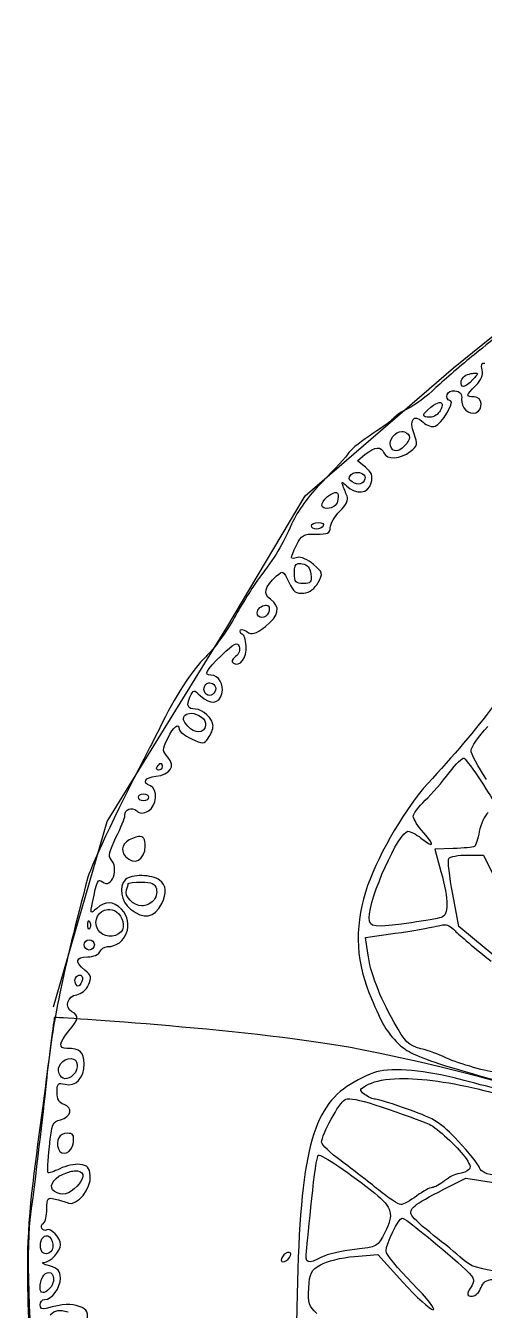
# Model space of a CAD drawing. Extents: x 2.7 to 60.3, y 1.1 to 57.9.
# Drawn here: x 2.69 to 12.94, y 29.24 to 57.93 of the extents above; entities that cross this region are included whole.
import ezdxf

# ---------------------------------------------------------------- set-up
doc = ezdxf.new("R2010")
doc.units = 0
doc.layers.get('0').update_dxf_attribs({"linetype": 'CONTINUOUS'})

msp = doc.modelspace()

# ---------------------------------------------------------------- linework, layer by layer
at = {"color": 3}
msp.add_lwpolyline([(3.318099, 36.016105), (4.514887, 40.158831), (7.184645, 44.485679), (8.933796, 47.431618), (12.247977, 50.285496), (15.562159, 52.955254), (20.717553, 55.717072), (25.412643, 57.190041), (30.107735, 57.926526), (35.723429, 57.650344), (41.799428, 56.177375), (47.415125, 53.415557), (50.913428, 50.469618), (55.332336, 45.406285), (57.633853, 41.171497), (58.738581, 39.054103), (59.843306, 34.819316), (60.211549, 31.044831), (60.30361, 27.36241), (59.843306, 23.403803), (59.198883, 21.930831)], dxfattribs=at)
at = {"color": 7}
for points in [[(12.744648, 50.169189), (12.744648, 50.169189)], [(11.931606, 49.510487), (11.931606, 49.510487)], [(11.094861, 48.864463), (11.094861, 48.864463)], [(10.282921, 48.066303), (10.102122, 48.212926), (10.279614, 48.356793)], [(10.062435, 47.949445), (10.062435, 47.949445)], [(9.635794, 47.504615), (9.635794, 47.504615)], [(9.232856, 46.833785), (9.232856, 46.833785)], [(8.780859, 45.914359), (8.780859, 45.914359)], [(8.048294, 44.986663), (8.048294, 44.986663)], [(6.805855, 43.254194), (6.805855, 43.254194)], [(6.387482, 42.57234), (6.387482, 42.57234)], [(5.709488, 41.453924), (5.709488, 41.453924)], [(12.487782, 41.566924), (12.487782, 41.566924)], [(5.326393, 40.772071), (5.326393, 40.772071)], [(5.215048, 39.817918), (5.215048, 39.817918)], [(12.245799, 39.550577), (11.831285, 39.536799), (11.96964, 39.038499)], [(12.557235, 39.407812), (12.92214, 39.407812), (13.148689, 38.934319)], [(5.27954, 38.801477), (5.27954, 38.801477)], [(5.288359, 38.947547), (5.288359, 38.947547)], [(12.93592, 37.341308), (12.366515, 37.812596), (12.232018, 38.533036)], [(4.526029, 38.192936), (4.526029, 38.192936)], [(4.097183, 37.939376), (4.097183, 37.939376)], [(10.334184, 37.216732), (10.284023, 37.563998), (10.94934, 37.658808)], [(12.004917, 37.84622), (12.004917, 37.84622)], [(4.11372, 37.513839), (4.11372, 37.513839)], [(3.897092, 36.727805), (3.897092, 36.727805)], [(3.706371, 34.86139), (3.706371, 34.86139)], [(11.040842, 34.414353), (11.040842, 34.414353)], [(9.935104, 33.964564), (9.935104, 33.964564)], [(3.62424, 33.194515), (3.62424, 33.194515)], [(9.2301, 32.70283), (9.2301, 32.70283)], [(3.776376, 32.35336), (3.776376, 32.35336)], [(12.03303, 31.942154), (12.526367, 32.192956), (12.526367, 32.192956)], [(12.526367, 32.192956), (13.43477, 32.049641)], [(11.106988, 31.300539), (11.106988, 31.300539)], [(3.144132, 30.906421), (3.144132, 30.906421)], [(8.578563, 30.533797), (8.578563, 30.533797)], [(10.04204, 30.442848), (10.562387, 30.486395), (11.118563, 29.870135)], [(3.212482, 30.087866), (3.212482, 30.087866)]]:
    msp.add_lwpolyline(points, dxfattribs=at)
at = {"color": 1}
msp.add_lwpolyline([(3.333199, 35.78247), (3.333199, 35.78247)], dxfattribs=at)
at = {"color": 7}
for points in [[(14.097882, 51.784801), (13.557944, 51.277975), (13.220296, 50.98417), (12.71378, 50.580396)], [(12.71378, 50.580396), (12.442895, 50.364456), (12.058201, 50.033038), (11.858845, 49.843972)], [(12.746853, 49.890274), (12.874068, 50.017489), (12.917819, 50.126684), (12.887965, 50.240847)], [(12.887965, 50.240847), (12.857985, 50.35549), (12.876978, 50.401486), (12.949701, 50.391329)], [(12.682912, 50.023668), (12.507497, 49.829839), (12.390783, 49.817979), (12.424944, 49.99721)], [(12.424944, 49.99721), (12.439057, 50.071258), (12.533581, 50.141618), (12.638815, 50.156511)], [(12.638815, 50.156511), (12.685543, 50.163124), (12.720564, 50.168039), (12.744648, 50.169189)], [(12.744648, 50.169189), (12.816902, 50.172639), (12.790134, 50.142147), (12.682912, 50.023668)], [(11.858845, 49.843972), (11.65949, 49.654906), (11.379765, 49.445356), (11.237075, 49.377644)], [(12.18296, 49.548521), (12.024391, 49.601793), (12.107615, 49.799007), (12.27832, 49.774519)], [(12.27832, 49.774519), (12.401361, 49.756867), (12.444186, 49.705151), (12.432109, 49.587657)], [(12.71378, 49.637266), (12.519109, 49.637266), (12.523059, 49.666481), (12.746853, 49.890274)], [(12.750712, 49.28504), (12.926046, 49.352322), (12.896175, 49.637266), (12.71378, 49.637266)], [(11.237075, 49.377644), (11.094384, 49.309933), (10.955597, 49.218263), (10.928394, 49.174246)], [(11.726554, 49.182514), (11.533172, 49.182514), (11.538283, 49.240201), (11.7475, 49.409615)], [(11.7475, 49.409615), (11.824277, 49.471781), (11.887968, 49.504445), (11.931606, 49.510487)], [(11.839002, 48.98132), (11.991218, 49.039731), (12.280046, 49.515905), (12.18296, 49.548521)], [(11.931606, 49.510487), (12.004336, 49.520556), (12.021587, 49.456623), (11.953655, 49.329688)], [(12.432109, 49.587657), (12.412123, 49.393184), (12.590428, 49.223533), (12.750712, 49.28504)], [(10.928394, 49.174246), (10.901189, 49.130228), (10.686626, 48.971625), (10.451593, 48.822019)], [(11.369366, 48.812648), (11.249998, 49.129434), (11.357895, 49.267276), (11.572765, 49.072822)], [(11.572765, 49.072822), (11.655547, 48.997906), (11.775176, 48.956829), (11.839002, 48.98132)], [(11.953655, 49.329688), (11.910402, 49.248868), (11.808437, 49.182514), (11.726554, 49.182514)], [(10.451593, 48.822019), (10.21656, 48.672413), (9.975224, 48.479188), (9.915812, 48.392622)], [(10.844609, 48.544207), (10.792652, 48.679605), (10.950934, 48.861053), (11.094861, 48.864463)], [(11.094861, 48.864463), (11.115422, 48.86495), (11.135601, 48.861963), (11.154944, 48.854541)], [(11.154944, 48.854541), (11.306582, 48.796347), (11.306833, 48.694992), (11.155495, 48.543655)], [(11.28503, 48.417978), (11.449236, 48.551025), (11.455736, 48.583433), (11.369366, 48.812648)], [(10.279614, 48.356793), (10.493605, 48.530073), (10.636463, 48.540059), (10.69523, 48.386559)], [(11.155495, 48.543655), (11.004158, 48.392306), (10.902803, 48.392557), (10.844609, 48.544207)], [(9.915812, 48.392622), (9.856399, 48.306056), (9.589657, 48.013625), (9.322704, 47.74274)], [(10.69523, 48.386559), (10.756069, 48.228015), (11.071374, 48.244864), (11.28503, 48.417978)], [(9.962665, 47.90149), (9.989412, 47.928237), (10.025127, 47.943577), (10.062435, 47.949445)], [(10.062435, 47.949445), (10.174359, 47.967051), (10.303706, 47.899903), (10.271897, 47.804476)], [(10.413008, 47.717935), (10.45278, 47.8764), (10.424581, 47.951593), (10.282921, 48.066303)], [(9.322704, 47.74274), (9.007886, 47.423284), (8.765932, 47.090635), (8.634236, 46.795752)], [(9.774701, 47.667223), (9.741013, 47.751708), (9.764009, 47.746496), (9.863446, 47.647931)], [(9.872266, 47.424137), (9.843683, 47.495214), (9.799626, 47.604711), (9.774701, 47.667223)], [(9.863446, 47.647931), (10.072666, 47.440544), (10.35238, 47.476374), (10.413008, 47.717935)], [(9.986918, 47.741086), (9.900377, 47.795743), (9.894528, 47.833353), (9.962665, 47.90149)], [(10.271897, 47.804476), (10.230573, 47.680503), (10.121292, 47.656217), (9.986918, 47.741086)], [(9.47484, 47.150183), (9.271208, 47.121263), (9.249678, 47.267755), (9.436806, 47.409806)], [(9.436806, 47.409806), (9.533338, 47.483084), (9.598357, 47.515078), (9.635794, 47.504615)], [(9.669418, 47.345313), (9.653858, 47.23575), (9.584403, 47.165745), (9.47484, 47.150183)], [(9.635794, 47.504615), (9.673232, 47.494151), (9.683113, 47.441745), (9.669418, 47.345313)], [(9.711862, 47.083486), (9.854944, 47.226292), (9.907315, 47.336979), (9.872266, 47.424137)], [(9.496888, 46.719684), (9.498555, 46.803033), (9.595175, 46.967027), (9.711862, 47.083486)], [(8.634236, 46.795752), (8.420139, 46.316364), (8.279064, 46.083028), (7.897261, 45.575912)], [(9.076862, 46.757718), (9.076862, 46.799392), (9.147047, 46.833785), (9.232856, 46.833785)], [(9.232856, 46.833785), (9.318663, 46.833785), (9.367752, 46.799392), (9.341996, 46.757718)], [(8.743928, 46.325565), (8.853918, 46.556218), (8.894966, 46.579559), (9.179388, 46.574163)], [(9.186003, 46.682201), (9.12595, 46.682201), (9.076862, 46.716043), (9.076862, 46.757718)], [(9.179388, 46.574163), (9.444097, 46.569141), (9.494348, 46.592005), (9.496888, 46.719684)], [(9.341996, 46.757718), (9.31624, 46.716043), (9.246055, 46.682201), (9.186003, 46.682201)], [(8.762669, 46.05106), (8.592301, 46.006508), (8.592396, 46.0078), (8.743928, 46.325565)], [(8.698177, 45.702141), (8.698177, 45.850534), (8.712515, 45.905023), (8.780859, 45.914359)], [(9.122613, 45.89672), (8.993423, 46.009101), (8.845321, 46.072673), (8.762669, 46.05106)], [(8.780859, 45.914359), (8.803641, 45.91747), (8.832244, 45.915649), (8.868503, 45.9105)], [(8.868503, 45.9105), (8.990572, 45.893163), (9.045914, 45.827083), (9.063082, 45.677887)], [(8.161293, 45.117301), (7.986865, 45.239476), (8.027693, 45.395285), (8.298546, 45.640405)], [(8.298546, 45.640405), (8.43776, 45.766392), (8.44845, 45.761028), (8.571949, 45.502049)], [(8.892756, 45.469528), (8.726221, 45.469528), (8.698177, 45.502958), (8.698177, 45.702141)], [(9.063082, 45.677887), (9.083726, 45.498471), (9.060196, 45.469528), (8.892756, 45.469528)], [(9.226241, 45.49323), (9.337798, 45.697794), (9.333612, 45.713172), (9.122613, 45.89672)], [(7.897261, 45.575912), (7.768581, 45.404997), (7.523908, 45.012785), (7.353763, 44.704441)], [(8.571949, 45.502049), (8.678784, 45.278014), (8.735108, 45.236362), (8.905434, 45.256208)], [(8.905434, 45.256208), (9.037242, 45.271564), (9.151575, 45.356315), (9.226241, 45.49323)], [(8.047192, 44.512067), (8.354366, 44.74636), (8.393766, 44.954471), (8.161293, 45.117301)], [(7.86474, 44.81744), (7.86474, 44.900023), (7.967471, 44.980908), (8.048294, 44.986663)], [(8.116645, 44.817991), (8.063818, 44.680347), (7.86474, 44.679921), (7.86474, 44.81744)], [(8.048294, 44.986663), (8.075235, 44.988582), (8.099797, 44.982014), (8.117196, 44.964615)], [(8.117196, 44.964615), (8.139229, 44.942575), (8.139068, 44.876429), (8.116645, 44.817991)], [(7.353763, 44.704441), (7.183618, 44.396098), (6.896849, 44.00324), (6.716007, 43.831867)], [(7.630473, 44.395209), (7.752183, 44.3192), (7.818824, 44.337882), (8.047192, 44.512067)], [(7.485504, 44.409541), (7.485504, 44.456007), (7.54237, 44.45023), (7.630473, 44.395209)], [(7.542279, 44.332922), (7.511022, 44.333005), (7.485504, 44.367513), (7.485504, 44.409541)], [(7.617795, 44.076607), (7.607777, 44.217614), (7.573535, 44.332846), (7.542279, 44.332922)], [(7.070438, 43.865491), (7.357842, 44.143049), (7.417719, 44.173393), (7.460148, 44.062826)], [(7.332817, 43.689654), (7.481635, 43.597679), (7.636851, 43.808372), (7.617795, 44.076607)], [(7.460148, 44.062826), (7.491475, 43.981187), (7.461182, 43.896432), (7.37967, 43.836828)], [(6.716007, 43.831867), (6.424332, 43.555466), (6.011093, 42.918745), (5.689093, 42.249328)], [(6.832313, 43.423968), (6.660663, 43.423968), (6.712816, 43.520121), (7.070438, 43.865491)], [(7.37967, 43.836828), (7.292513, 43.773098), (7.276968, 43.72417), (7.332817, 43.689654)], [(7.075951, 43.008352), (7.12752, 43.213821), (7.004275, 43.423968), (6.832313, 43.423968)], [(6.36378, 42.932835), (6.443116, 43.106959), (6.445558, 43.107271), (6.600252, 42.963152)], [(6.80365, 42.969215), (6.686613, 42.969215), (6.631879, 43.130929), (6.719314, 43.218365)], [(6.719314, 43.218365), (6.745446, 43.244497), (6.775911, 43.255051), (6.805855, 43.254194)], [(6.92161, 43.051346), (6.89361, 43.006041), (6.840406, 42.969215), (6.80365, 42.969215)], [(6.805855, 43.254194), (6.895686, 43.251621), (6.980174, 43.146105), (6.92161, 43.051346)], [(6.488355, 42.666047), (6.311541, 42.666047), (6.276491, 42.741256), (6.36378, 42.932835)], [(6.600252, 42.963152), (6.819078, 42.759285), (7.018255, 42.778473), (7.075951, 43.008352)], [(6.311966, 42.28626), (6.205529, 42.403871), (6.192354, 42.463752), (6.257947, 42.529345)], [(6.257947, 42.529345), (6.289743, 42.561142), (6.3362, 42.573778), (6.387482, 42.57234)], [(6.387482, 42.57234), (6.541331, 42.568028), (6.738812, 42.435973), (6.713802, 42.306103)], [(6.879718, 42.290118), (6.879718, 42.441681), (6.645969, 42.666047), (6.488355, 42.666047)], [(13.115065, 42.69912), (12.778246, 42.249377), (12.229338, 41.603198), (11.673637, 41.001377)], [(5.689093, 42.249328), (5.628954, 42.124304), (5.516692, 41.902954), (5.439944, 41.757093)], [(5.867135, 42.012857), (5.991953, 42.274603), (6.121797, 42.375), (6.121797, 42.210192)], [(6.121797, 42.210192), (6.121797, 42.167843), (6.244281, 42.074928), (6.394097, 42.003486)], [(6.713802, 42.306103), (6.67717, 42.115889), (6.475103, 42.105995), (6.311966, 42.28626)], [(6.773333, 42.01892), (6.83189, 42.099003), (6.879718, 42.221193), (6.879718, 42.290118)], [(12.641571, 41.746069), (12.643463, 41.814555), (12.811418, 42.053131), (13.014744, 42.276338)], [(5.86934, 41.591728), (5.743407, 41.730885), (5.742836, 41.752198), (5.867135, 42.012857)], [(6.394097, 42.003486), (6.65579, 41.878694), (6.671048, 41.879037), (6.773333, 42.01892)], [(5.439944, 41.757093), (4.868598, 40.671248), (4.151024, 39.166941), (4.084505, 38.915577)], [(12.988285, 41.092879), (12.795732, 41.383634), (12.63968, 41.677584), (12.641571, 41.746069)], [(5.602552, 41.165088), (5.922528, 41.196927), (6.046918, 41.395507), (5.86934, 41.591728)], [(5.662635, 41.30234), (5.618501, 41.30234), (5.603806, 41.336182), (5.629562, 41.377857)], [(5.629562, 41.377857), (5.655318, 41.419531), (5.69111, 41.453924), (5.709488, 41.453924)], [(5.743112, 41.377857), (5.743112, 41.336182), (5.706768, 41.30234), (5.662635, 41.30234)], [(5.709488, 41.453924), (5.727865, 41.453924), (5.743112, 41.419531), (5.743112, 41.377857)], [(12.155399, 41.245565), (12.303185, 41.443703), (12.452866, 41.588502), (12.487782, 41.566924)], [(12.487782, 41.566924), (12.570212, 41.51598), (13.168533, 40.620169), (13.168533, 40.547727)], [(5.477977, 40.950665), (5.285017, 41.02471), (5.351801, 41.140136), (5.602552, 41.165088)], [(11.618516, 40.628755), (11.766136, 40.770051), (12.007613, 41.047427), (12.155399, 41.245565)], [(5.212292, 40.696004), (5.212292, 40.737678), (5.263881, 40.772071), (5.326393, 40.772071)], [(5.326393, 40.772071), (5.388905, 40.772071), (5.439944, 40.737678), (5.439944, 40.696004)], [(5.434982, 40.390631), (5.621451, 40.490427), (5.651752, 40.883981), (5.477977, 40.950665)], [(11.673637, 41.001377), (11.19917, 40.487531), (10.602737, 39.475585), (10.33253, 38.726511)], [(4.909674, 40.289757), (4.909674, 40.434254), (5.055324, 40.492282), (5.173155, 40.394489)], [(5.326393, 40.620487), (5.263881, 40.620487), (5.212292, 40.654329), (5.212292, 40.696004)], [(5.439944, 40.696004), (5.439944, 40.654329), (5.388905, 40.620487), (5.326393, 40.620487)], [(11.350074, 40.271567), (11.350074, 40.326776), (11.470895, 40.487459), (11.618516, 40.628755)], [(4.710686, 39.795868), (4.820132, 40.015499), (4.909674, 40.237887), (4.909674, 40.289757)], [(5.173155, 40.394489), (5.250937, 40.329928), (5.319678, 40.328923), (5.434982, 40.390631)], [(11.585443, 39.903355), (11.456102, 40.050666), (11.350074, 40.216356), (11.350074, 40.271567)], [(13.022461, 40.360312), (12.942148, 40.287629), (12.854279, 40.094789), (12.82678, 39.93202)], [(10.365052, 38.001662), (10.365052, 38.452109), (11.031248, 39.938082), (11.233216, 39.938082)], [(11.233216, 39.938082), (11.286148, 39.938082), (11.416092, 39.8704), (11.522053, 39.787048)], [(11.522053, 39.787048), (11.817617, 39.554559), (11.846137, 39.60644), (11.585443, 39.903355)], [(12.82678, 39.93202), (12.79928, 39.769251), (12.750226, 39.61997), (12.71819, 39.600186)], [(4.596584, 39.311351), (4.533318, 39.374617), (4.563155, 39.499811), (4.710686, 39.795868)], [(5.078346, 39.779883), (4.859041, 39.697017), (4.791808, 39.524037), (4.921801, 39.376945)], [(4.921801, 39.376945), (5.110976, 39.162886), (5.363876, 39.294946), (5.363876, 39.607905)], [(5.215048, 39.817918), (5.178031, 39.813481), (5.132855, 39.800482), (5.078346, 39.779883)], [(5.363876, 39.607905), (5.363876, 39.767911), (5.326097, 39.831224), (5.215048, 39.817918)], [(12.71819, 39.600186), (12.686154, 39.580391), (12.473709, 39.558028), (12.245799, 39.550577)], [(4.409722, 38.80754), (4.613948, 38.638048), (4.791415, 39.116519), (4.596584, 39.311351)], [(12.232018, 38.533036), (12.158001, 38.929355), (12.118736, 39.288263), (12.144926, 39.330644)], [(12.144926, 39.330644), (12.171118, 39.373023), (12.356585, 39.407812), (12.557235, 39.407812)], [(11.96964, 39.038499), (12.147926, 38.395537), (12.149601, 38.067053), (11.975152, 38.012686)], [(4.084505, 38.915577), (3.523547, 36.795817), (3.281678, 35.62059), (3.164527, 34.444672)], [(4.185929, 38.347275), (4.284626, 38.841045), (4.308817, 38.891289), (4.409722, 38.80754)], [(4.924557, 38.86211), (4.763943, 38.701495), (4.818347, 38.370163), (5.033147, 38.201202)], [(5.288359, 38.947547), (5.133889, 38.950502), (4.984977, 38.922531), (4.924557, 38.86211)], [(4.942747, 38.628396), (4.965983, 38.688944), (4.985191, 38.752616), (4.985191, 38.770058)], [(4.985191, 38.770058), (4.985191, 38.787493), (5.117702, 38.801477), (5.27954, 38.801477)], [(5.27954, 38.801477), (5.510922, 38.801477), (5.58214, 38.769002), (5.613576, 38.64879)], [(5.686337, 38.847779), (5.603127, 38.910949), (5.44283, 38.944595), (5.288359, 38.947547)], [(5.731537, 38.32302), (5.854802, 38.557206), (5.84002, 38.731117), (5.686337, 38.847779)], [(10.33253, 38.726511), (10.041305, 37.919166), (10.050969, 37.104605), (10.361194, 36.339199)], [(5.288359, 38.271207), (5.101597, 38.271207), (4.889708, 38.490178), (4.942747, 38.628396)], [(5.613576, 38.64879), (5.635565, 38.564707), (5.603147, 38.445434), (5.541367, 38.383656)], [(4.280738, 38.214433), (4.136172, 38.084938), (4.13416, 38.088285), (4.185929, 38.347275)], [(4.303338, 37.740937), (4.187985, 37.956476), (4.333823, 38.17434), (4.526029, 38.192936)], [(4.833607, 38.19569), (4.646993, 38.382298), (4.474522, 38.388011), (4.280738, 38.214433)], [(4.521619, 37.362254), (4.934876, 37.362254), (5.134346, 37.894951), (4.833607, 38.19569)], [(4.526029, 38.192936), (4.590097, 38.199133), (4.65909, 38.183335), (4.725569, 38.137812)], [(5.033147, 38.201202), (5.338238, 37.961217), (5.561479, 37.999938), (5.731537, 38.32302)], [(5.541367, 38.383656), (5.479589, 38.321877), (5.365755, 38.271207), (5.288359, 38.271207)], [(4.081749, 37.861105), (4.083567, 37.905238), (4.089217, 37.931409), (4.097183, 37.939376)], [(4.097183, 37.939376), (4.10515, 37.947343), (4.115405, 37.937076), (4.1275, 37.906853)], [(4.1275, 37.906853), (4.149389, 37.852152), (4.147168, 37.786508), (4.121988, 37.761333)], [(4.725569, 38.137812), (4.862595, 38.043985), (4.916999, 37.803317), (4.82589, 37.693535)], [(11.31204, 37.895829), (10.467033, 37.774843), (10.365052, 37.786135), (10.365052, 38.001662)], [(11.975152, 38.012686), (11.902221, 37.989959), (11.603763, 37.937595), (11.31204, 37.895829)], [(4.121988, 37.761333), (4.09681, 37.736156), (4.078459, 37.781227), (4.081749, 37.861105)], [(4.82589, 37.693535), (4.697816, 37.539216), (4.3967, 37.566487), (4.303338, 37.740937)], [(10.94934, 37.658808), (11.315508, 37.710872), (11.729261, 37.782681), (11.868768, 37.818658)], [(11.868768, 37.818658), (11.922242, 37.832453), (11.966566, 37.84223), (12.004917, 37.84622)], [(12.004917, 37.84622), (12.119971, 37.858195), (12.182331, 37.821785), (12.285486, 37.714479)], [(12.285486, 37.714479), (12.375191, 37.621162), (12.738781, 37.314875), (13.093016, 37.033731)], [(4.000169, 37.399736), (4.000169, 37.462248), (4.051208, 37.513839), (4.11372, 37.513839)], [(4.11372, 37.286187), (4.051208, 37.286187), (4.000169, 37.337224), (4.000169, 37.399736)], [(4.11372, 37.513839), (4.176232, 37.513839), (4.22727, 37.462248), (4.22727, 37.399736)], [(4.22727, 37.399736), (4.22727, 37.337224), (4.176232, 37.286187), (4.11372, 37.286187)], [(4.351845, 37.248152), (4.375833, 37.310664), (4.452001, 37.362254), (4.521619, 37.362254)], [(14.117726, 36.508422), (13.925001, 36.55728), (13.640252, 36.758045), (12.93592, 37.341308)], [(4.016155, 36.833638), (3.783463, 37.022061), (3.806979, 37.134602), (4.078442, 37.134602)], [(4.078442, 37.134602), (4.212716, 37.134602), (4.326349, 37.181711), (4.351845, 37.248152)], [(10.92674, 35.663959), (10.586547, 36.272281), (10.400031, 36.76138), (10.334184, 37.216732)], [(3.831497, 36.693077), (3.852693, 36.714272), (3.875986, 36.726235), (3.897092, 36.727805)], [(3.897092, 36.727805), (3.918198, 36.729376), (3.937314, 36.720653), (3.948906, 36.701897)], [(4.096632, 36.505665), (4.172648, 36.672503), (4.161552, 36.715903), (4.016155, 36.833638)], [(3.811654, 36.527161), (3.780903, 36.576917), (3.789823, 36.651404), (3.831497, 36.693077)], [(3.929062, 36.535981), (3.882488, 36.460625), (3.854132, 36.458429), (3.811654, 36.527161)], [(3.834805, 36.287936), (3.932387, 36.30183), (4.047441, 36.397703), (4.096632, 36.505665)], [(3.948906, 36.701897), (3.971697, 36.665021), (3.962778, 36.590534), (3.929062, 36.535981)], [(3.727318, 35.907046), (3.55458, 36.003713), (3.62641, 36.258263), (3.834805, 36.287936)], [(10.361194, 36.339199), (10.629194, 35.677972), (10.72925, 35.497431), (10.966428, 35.246688)], [(3.658967, 35.481508), (3.880563, 35.744856), (3.892097, 35.81483), (3.727318, 35.907046)], [(11.523155, 35.08298), (11.238518, 35.159555), (11.173031, 35.223552), (10.92674, 35.663959)], [(3.61487, 35.089042), (3.418287, 35.089042), (3.432119, 35.211913), (3.658967, 35.481508)], [(4.000169, 34.745083), (4.000169, 35.002092), (3.902831, 35.089042), (3.61487, 35.089042)], [(10.966428, 35.246688), (11.291345, 34.903187), (11.616139, 34.794139), (14.94951, 33.903928)], [(12.049566, 34.890603), (11.935788, 34.949387), (11.698929, 35.035693), (11.523155, 35.08298)], [(3.438481, 34.530109), (3.37864, 34.686051), (3.520561, 34.86139), (3.706371, 34.86139)], [(3.572426, 34.28923), (3.813206, 34.2288), (4.000169, 34.427916), (4.000169, 34.745083)], [(3.706371, 34.86139), (3.868368, 34.86139), (3.899592, 34.640099), (3.757635, 34.498139)], [(13.159162, 34.563733), (12.969571, 34.572789), (12.260145, 34.781806), (12.049566, 34.890603)], [(3.164527, 34.444672), (3.097667, 33.773559), (2.959002, 32.603482), (2.786944, 31.262506)], [(3.757635, 34.498139), (3.630574, 34.37108), (3.494354, 34.384505), (3.438481, 34.530109)], [(10.53207, 34.562632), (10.364688, 34.517559), (10.065327, 34.370086), (9.866754, 34.235209)], [(12.374232, 34.401675), (11.653095, 34.597374), (10.904266, 34.662852), (10.53207, 34.562632)], [(11.040842, 34.414353), (11.536418, 34.424233), (12.201108, 34.334357), (12.930959, 34.150323)], [(3.393833, 34.110634), (3.393833, 34.307707), (3.415094, 34.328718), (3.572426, 34.28923)], [(9.866754, 34.235209), (9.0569, 33.685136), (8.807874, 32.583823), (8.74944, 29.292463)], [(10.263629, 34.062678), (10.131897, 34.162495), (10.136976, 34.175051), (10.354579, 34.287576)], [(10.354579, 34.287576), (10.507253, 34.366527), (10.743496, 34.408426), (11.040842, 34.414353)], [(13.245703, 34.187254), (13.058787, 34.225964), (12.666575, 34.32234), (12.374232, 34.401675)], [(12.930959, 34.150323), (13.488019, 34.009855), (14.008454, 33.839793), (14.087409, 33.772187)], [(3.549826, 33.837231), (3.43891, 33.872435), (3.393833, 33.951463), (3.393833, 34.110634)], [(9.304514, 32.992771), (9.304514, 33.165282), (9.694405, 33.877541), (9.828168, 33.949129)], [(9.828168, 33.949129), (9.851249, 33.961479), (9.886486, 33.966768), (9.935104, 33.964564)], [(9.935104, 33.964564), (10.080959, 33.957943), (10.350136, 33.883465), (10.794449, 33.730297)], [(10.511124, 33.954641), (10.451633, 33.955967), (10.340367, 34.004529), (10.263629, 34.062678)], [(11.269045, 33.71817), (10.911789, 33.847058), (10.570615, 33.953512), (10.511124, 33.954641)], [(3.469349, 33.497684), (3.707562, 33.55377), (3.759012, 33.770835), (3.549826, 33.837231)], [(10.794449, 33.730297), (11.254167, 33.571818), (11.681997, 33.412179), (11.745295, 33.375312)], [(12.354388, 33.01923), (11.969943, 33.428932), (11.841817, 33.511538), (11.269045, 33.71817)], [(3.224058, 32.89355), (3.275558, 33.407045), (3.29583, 33.456829), (3.469349, 33.497684)], [(11.745295, 33.375312), (11.956877, 33.252085), (12.393882, 32.836211), (12.529674, 32.628967)], [(3.62424, 33.194515), (3.447929, 33.194515), (3.35327, 33.031072), (3.423598, 32.847799)], [(3.758737, 32.986706), (3.778135, 33.154767), (3.752842, 33.194515), (3.62424, 33.194515)], [(9.739974, 32.5755), (9.500345, 32.752044), (9.304514, 32.939756), (9.304514, 32.992771)], [(12.83174, 32.423916), (12.808967, 32.495671), (12.594179, 32.763686), (12.354388, 33.01923)], [(3.19319, 32.309813), (3.179516, 32.323487), (3.1932, 32.58588), (3.224058, 32.89355)], [(3.423598, 32.847799), (3.497074, 32.656323), (3.731841, 32.753681), (3.758737, 32.986706)], [(9.08513, 31.738756), (9.135056, 32.250769), (9.200368, 32.684458), (9.2301, 32.70283)], [(9.2301, 32.70283), (9.288064, 32.738655), (9.975835, 32.276226), (10.489627, 31.855613)], [(3.904809, 32.498882), (3.789726, 32.512113), (3.587983, 32.469029), (3.456671, 32.403519)], [(4.136319, 32.243669), (4.117794, 32.433023), (4.076161, 32.479183), (3.904809, 32.498882)], [(10.576167, 31.928923), (10.355754, 32.107934), (9.979604, 32.398959), (9.739974, 32.5755)], [(12.529674, 32.628967), (12.643602, 32.45509), (12.648022, 32.413377), (12.556684, 32.355564)], [(13.229167, 32.242565), (12.989151, 32.276872), (12.859649, 32.335984), (12.83174, 32.423916)], [(3.456671, 32.403519), (3.325359, 32.33801), (3.206864, 32.296154), (3.19319, 32.309813)], [(3.334852, 31.894749), (3.199321, 31.980745), (3.29047, 32.172489), (3.515651, 32.275089)], [(3.515651, 32.275089), (3.6172, 32.321356), (3.705247, 32.346395), (3.776376, 32.35336)], [(3.649045, 31.634577), (3.83918, 31.561614), (4.163399, 31.966891), (4.136319, 32.243669)], [(3.776376, 32.35336), (3.989761, 32.374253), (4.048494, 32.232436), (3.843624, 32.014363)], [(12.052873, 32.133977), (11.946912, 32.050626), (11.819997, 31.982393), (11.771202, 31.982393)], [(12.347222, 32.286662), (12.291284, 32.286027), (12.158834, 32.217326), (12.052873, 32.133977)], [(12.556684, 32.355564), (12.497467, 32.318085), (12.403161, 32.287227), (12.347222, 32.286662)], [(3.843624, 32.014363), (3.665675, 31.824947), (3.504433, 31.787146), (3.334852, 31.894749)], [(10.489627, 31.855613), (10.883381, 31.53327), (10.922213, 31.384059), (10.71783, 30.979181)], [(11.073364, 31.603157), (11.02057, 31.603157), (10.796582, 31.749918), (10.576167, 31.928923)], [(11.320308, 31.357313), (11.237984, 31.502818), (11.352588, 31.596189), (12.03303, 31.942154)], [(11.771202, 31.982393), (11.722407, 31.982393), (11.567359, 31.896959), (11.426141, 31.792774)], [(3.166732, 31.502285), (3.166732, 31.748566), (3.18217, 31.767444), (3.349184, 31.725526)], [(3.349184, 31.725526), (3.449499, 31.700349), (3.584242, 31.659441), (3.649045, 31.634577)], [(8.964965, 30.561359), (8.981338, 30.6968), (9.035204, 31.22674), (9.08513, 31.738756)], [(11.426141, 31.792774), (11.284924, 31.688586), (11.126158, 31.603157), (11.073364, 31.603157)], [(3.089562, 31.185886), (3.131916, 31.212059), (3.166732, 31.354367), (3.166732, 31.502285)], [(10.743737, 30.56632), (10.743737, 30.727896), (11.02711, 31.300539), (11.106988, 31.300539)], [(11.106988, 31.300539), (11.166123, 31.300539), (11.899755, 30.707807), (12.439275, 30.224566)], [(11.804826, 30.914687), (11.575615, 31.092371), (11.357393, 31.291767), (11.320308, 31.357313)], [(2.786944, 31.262506), (2.69342, 30.533597), (2.788728, 28.192101), (2.945694, 27.359901)], [(3.05704, 31.066272), (3.032643, 31.105746), (3.047207, 31.159724), (3.089562, 31.185886)], [(3.165629, 31.034301), (3.130194, 31.012404), (3.081435, 31.026797), (3.05704, 31.066272)], [(3.4699, 30.713494), (3.4699, 30.861906), (3.254291, 31.0891), (3.165629, 31.034301)], [(3.042157, 30.581755), (2.989426, 30.719169), (3.051502, 30.890794), (3.144132, 30.906421)], [(3.303433, 30.716801), (3.330837, 30.531824), (3.105926, 30.415574), (3.042157, 30.581755)], [(3.098381, 30.308352), (3.251833, 30.317031), (3.4699, 30.554874), (3.4699, 30.713494)], [(3.144132, 30.906421), (3.157365, 30.908653), (3.171255, 30.907795), (3.185473, 30.903113)], [(3.185473, 30.903113), (3.237545, 30.885965), (3.290812, 30.802004), (3.303433, 30.716801)], [(10.71783, 30.979181), (10.555814, 30.658232), (10.551223, 30.655929), (10.039284, 30.599394)], [(12.448646, 30.386074), (12.323622, 30.499341), (12.034037, 30.737003), (11.804826, 30.914687)], [(8.541632, 30.528285), (8.486934, 30.510051), (8.427575, 30.450691), (8.40934, 30.395994)], [(8.475486, 30.329299), (8.530184, 30.347531), (8.590095, 30.407443), (8.608329, 30.462141)], [(8.578563, 30.533797), (8.568204, 30.534689), (8.555839, 30.533021), (8.541632, 30.528285)], [(8.608329, 30.462141), (8.622536, 30.504757), (8.609642, 30.53113), (8.578563, 30.533797)], [(9.303963, 30.429067), (8.986076, 30.264679), (8.931646, 30.285718), (8.964965, 30.561359)], [(9.28026, 30.258743), (9.417642, 30.338734), (9.745433, 30.417956), (10.04204, 30.442848)], [(10.039284, 30.599394), (9.755815, 30.568087), (9.424753, 30.491529), (9.303963, 30.429067)], [(11.329128, 29.843126), (11.007126, 30.167027), (10.743737, 30.492652), (10.743737, 30.56632)], [(3.223507, 30.230631), (3.088066, 30.269739), (3.03191, 30.304599), (3.098381, 30.308352)], [(3.4699, 29.958882), (3.4699, 30.119698), (3.421277, 30.173526), (3.223507, 30.230631)], [(8.40934, 30.395994), (8.390397, 30.339177), (8.418657, 30.310362), (8.475486, 30.329299)], [(9.01678, 29.735639), (9.036752, 30.075135), (9.066298, 30.134162), (9.28026, 30.258743)], [(12.439275, 30.224566), (12.718436, 29.974526), (12.741593, 29.928357), (12.657005, 29.790209)], [(13.358151, 30.088967), (12.795798, 30.163951), (12.636096, 30.216255), (12.448646, 30.386074)], [(3.015148, 29.7406), (3.015148, 29.931035), (3.104127, 30.087866), (3.212482, 30.087866)], [(3.117122, 29.481529), (3.278731, 29.481529), (3.4699, 29.740163), (3.4699, 29.958882)], [(3.212482, 30.087866), (3.341889, 30.087866), (3.35177, 29.848466), (3.227365, 29.724062)], [(11.118563, 29.870135), (11.42444, 29.531383), (11.72889, 29.254427), (11.794905, 29.254427)], [(11.794905, 29.254427), (11.864503, 29.254427), (11.668608, 29.50164), (11.329128, 29.843126)], [(12.865365, 29.747216), (12.955002, 29.982978), (13.126702, 29.98768), (14.00197, 29.779186)], [(3.227365, 29.724062), (3.105495, 29.602199), (3.015148, 29.609234), (3.015148, 29.7406)], [(9.198129, 29.171194), (9.019619, 29.33028), (8.997092, 29.400968), (9.01678, 29.735639)], [(12.657005, 29.790209), (12.534724, 29.590506), (12.537788, 29.557596), (12.677951, 29.557596)], [(12.677951, 29.557596), (12.741495, 29.557596), (12.825753, 29.64303), (12.865365, 29.747216)], [(3.015148, 29.363018), (3.015148, 29.428338), (3.061069, 29.481529), (3.117122, 29.481529)], [(3.14799, 29.280335), (3.062813, 29.257244), (3.015148, 29.286731), (3.015148, 29.363018)], [(3.891029, 29.328841), (3.706479, 29.399004), (3.547142, 29.388551), (3.14799, 29.280335)], [(3.23839, 29.13702), (3.363504, 29.250245), (3.439558, 29.263157), (3.639123, 29.205922)], [(4.058047, 28.86968), (4.092561, 29.228872), (4.083207, 29.255774), (3.891029, 29.328841)], [(8.74944, 29.292463), (8.71515, 27.361066), (8.734049, 27.031501), (9.000243, 25.011174)]]:
    msp.add_open_spline(points, degree=3, dxfattribs=at)
at = {"color": 1}
for points in [[(3.333199, 35.78247), (3.333199, 35.78247), (3.196331, 34.757493), (3.13421, 34.244029)], [(10.168268, 35.066441), (7.920706, 35.509685), (3.333199, 35.78247), (3.333199, 35.78247)], [(24.164175, 30.9654), (19.487043, 32.291246), (14.937827, 34.125829), (10.168268, 35.066441)], [(3.13421, 34.244029), (2.994195, 33.086717), (2.788597, 31.933464), (2.742847, 30.768617)], [(2.742847, 30.768617), (2.706999, 29.855868), (2.752037, 28.939312), (2.8349, 28.029628)]]:
    msp.add_open_spline(points, degree=3, dxfattribs=at)

doc.saveas('drawing.dxf')
